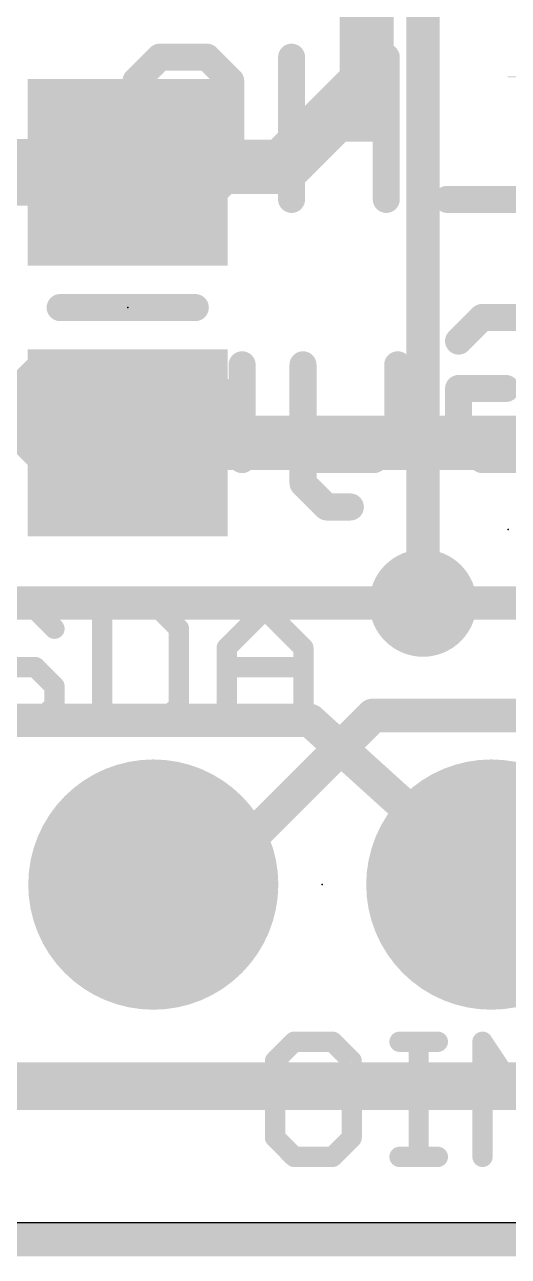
# Model space of a CAD drawing. Extents: x -19.1 to 19.1, y -11.7 to 11.4.
# Drawn here: x -2.24 to 1.4, y -11.68 to -2.43 of the extents above; entities that cross this region are included whole.
import ezdxf

# ---------------------------------------------------------------- set-up
doc = ezdxf.new("R2010")
doc.units = 0
for name, color, linetype in [('1', 12, 'CONTINUOUS'), ('16', 132, 'CONTINUOUS'), ('17', 110, 'CONTINUOUS'), ('18', 110, 'CONTINUOUS'), ('20', 53, 'CONTINUOUS'), ('21', 40, 'CONTINUOUS'), ('22', 6, 'CONTINUOUS'), ('23', 53, 'CONTINUOUS'), ('29', 253, 'CONTINUOUS')]:
    doc.layers.add(name, color=color, linetype=linetype)

# ---------------------------------------------------------------- blocks, each defined once
blk = doc.blocks.new('ROUNDP')
at = {"const_width": 0.5}
blk.add_lwpolyline([(0, -0.25, 1), (0, 0.25, 1), (0, -0.25)], format="xyb", dxfattribs=at)
blk = doc.blocks.new('RECT')
blk.add_solid([(-0.5, -0.5), (0.5, -0.5), (-0.5, 0.5), (0.5, 0.5)])
blk = doc.blocks.new('ROUNDV')
at = {"const_width": 0.5}
blk.add_lwpolyline([(0, -0.25, 1), (0, 0.25, 1), (0, -0.25)], format="xyb", dxfattribs=at)

msp = doc.modelspace()

# ---------------------------------------------------------------- linework, layer by layer
at = {"layer": '1'}
for points, const_width in [([(0.334, -0.557), (0.334, -2.866)], 0.4064), ([(0.334, -2.866), (-0.3, -3.5)], 0.4064), ([(-3.462, -3.541), (-2.462, -3.541)], 0.5), ([(-2.462, -3.541), (-1.462, -3.541)], 0.5), ([(-1.421, -3.5), (-1.462, -3.541)], 0.4064), ([(-0.3, -3.5), (-1.421, -3.5)], 0.4064), ([(-1.462, -5.573), (2.13, -5.573)], 0.4064), ([(-3.062, -6.776), (0.757, -6.776)], 0.25), ([(-0.889, -8.89), (0.381, -7.62)], 0.254), ([(0.381, -7.62), (1.651, -7.62)], 0.254), ([(-1.27, -8.89), (-0.889, -8.89)], 0.254), ([(-3.562, -10.349), (12.357, -10.349)], 0.25)]:
    msp.add_lwpolyline(points, dxfattribs=dict(at, const_width=const_width))
for points, const_width in [([(0.4058, -2.9378, 1), (0.2622, -2.7942)], 0.2032), ([(0.2324, -2.866, 1), (0.4356, -2.866)], 0.2032), ([(-2.462, -3.666, 1), (-2.462, -3.416)], 0.25), ([(-1.421, -3.3984, 1), (-1.421, -3.6016)], 0.2032), ([(-1.3492, -3.5718, 1), (-1.4928, -3.4282)], 0.2032), ([(-1.462, -3.666, 1), (-1.462, -3.416)], 0.25), ([(-0.3718, -3.4282, 1), (-0.2282, -3.5718)], 0.2032), ([(-0.3, -3.6016, 1), (-0.3, -3.3984)], 0.2032), ([(-1.5338, -3.4692, 1), (-1.3902, -3.6128)], 0.2032), ([(-1.462, -5.4714, 1), (-1.462, -5.6746)], 0.2032), ([(0.757, -6.8385, 1), (0.757, -6.7135)], 0.125), ([(0.381, -7.5565, 1), (0.381, -7.6835)], 0.127), ([(0.4259, -7.6649, 1), (0.3361, -7.5751)], 0.127), ([(-1.27, -8.8265, 1), (-1.27, -8.9535)], 0.127), ([(-0.9339, -8.8451, 1), (-0.8441, -8.9349)], 0.127), ([(-0.889, -8.9535, 1), (-0.889, -8.8265)], 0.127)]:
    msp.add_lwpolyline(points, format="xyb", dxfattribs=dict(at, const_width=const_width))
at = {"layer": '16', "const_width": 0.25}
for points in [[(0.757, -2.257), (0.757, -6.776)], [(0.757, -6.776), (3.057, -6.776)], [(-2.562, -7.657), (-0.092, -7.657)], [(-0.092, -7.657), (1.27, -8.89)], [(-4.662, -10.457), (2.448, -10.457)], [(13.538, -11.557), (-13.462, -11.557)]]:
    msp.add_lwpolyline(points, dxfattribs=at)
at = {"layer": '16', "const_width": 0.125}
for points in [[(0.757, -6.7135, 1), (0.757, -6.8385)], [(0.6945, -6.776, 1), (0.8195, -6.776)], [(-0.0501, -7.6107, 1), (-0.1339, -7.7033)], [(-0.092, -7.7195, 1), (-0.092, -7.5945)], [(1.2281, -8.9363, 1), (1.3119, -8.8437)]]:
    msp.add_lwpolyline(points, format="xyb", dxfattribs=at)
at = {"layer": '20'}
msp.add_line((16.51, -11.43), (-16.51, -11.43), dxfattribs=at)
at = {"layer": '21'}
for points, const_width in [([(-1.97, -4.557), (-0.954, -4.557)], 0.2032), ([(-2.1569, -6.8245), (-2.445, -6.8245)], 0.1524), ([(-2.0129, -6.9685), (-2.1569, -6.8245)], 0.1524), ([(-1.6536, -6.8245), (-1.6536, -7.6888)], 0.1524), ([(-1.2214, -6.8245), (-1.6536, -6.8245)], 0.1524), ([(-1.0773, -6.9685), (-1.2214, -6.8245)], 0.1524), ([(-0.718, -7.1126), (-0.4299, -6.8245)], 0.1524), ([(-0.4299, -6.8245), (-0.1418, -7.1126)], 0.1524), ([(-1.0773, -7.5447), (-1.0773, -6.9685)], 0.1524), ([(-0.718, -7.6888), (-0.718, -7.1126)], 0.1524), ([(-0.1418, -7.1126), (-0.1418, -7.6888)], 0.1524), ([(-2.445, -7.2566), (-2.1569, -7.2566)], 0.1524), ([(-2.1569, -7.2566), (-2.0129, -7.4007)], 0.1524), ([(-0.718, -7.2566), (-0.1418, -7.2566)], 0.1524), ([(-2.0129, -7.4007), (-2.0129, -7.5447)], 0.1524), ([(-2.0129, -7.5447), (-2.1569, -7.6888)], 0.1524), ([(-1.2214, -7.6888), (-1.0773, -7.5447)], 0.1524), ([(-2.1569, -7.6888), (-2.445, -7.6888)], 0.1524), ([(-1.6536, -7.6888), (-1.2214, -7.6888)], 0.1524), ([(-0.2109, -10.0705), (-0.3549, -10.2145)], 0.1524), ([(0.0772, -10.0705), (-0.2109, -10.0705)], 0.1524), ([(0.2213, -10.2145), (0.0772, -10.0705)], 0.1524), ([(0.5806, -10.0705), (0.8687, -10.0705)], 0.1524), ([(0.7247, -10.9348), (0.7247, -10.0705)], 0.1524), ([(1.2043, -10.9348), (1.2043, -10.0705)], 0.1524), ([(1.2043, -10.0705), (1.7805, -10.9348)], 0.1524), ([(-0.3549, -10.2145), (-0.3549, -10.7907)], 0.1524), ([(0.2213, -10.5026), (-0.0668, -10.5026)], 0.1524), ([(0.2213, -10.7907), (0.2213, -10.5026)], 0.1524), ([(-0.3549, -10.7907), (-0.2109, -10.9348)], 0.1524), ([(0.0772, -10.9348), (0.2213, -10.7907)], 0.1524), ([(-0.2109, -10.9348), (0.0772, -10.9348)], 0.1524), ([(0.5806, -10.9348), (0.8687, -10.9348)], 0.1524)]:
    msp.add_lwpolyline(points, dxfattribs=dict(at, const_width=const_width))
for points, const_width in [([(-1.97, -4.5062, 1), (-1.97, -4.6078)], 0.1016), ([(-0.954, -4.6078, 1), (-0.954, -4.5062)], 0.1016), ([(-2.13, -6.7975, 1), (-2.1839, -6.8514)], 0.0762), ([(-2.1569, -6.8626, 1), (-2.1569, -6.7864)], 0.0762), ([(-1.6155, -6.8245, 1), (-1.6917, -6.8245)], 0.0762), ([(-1.6536, -6.7864, 1), (-1.6536, -6.8626)], 0.0762), ([(-1.1944, -6.7975, 1), (-1.2483, -6.8514)], 0.0762), ([(-1.2214, -6.8626, 1), (-1.2214, -6.7864)], 0.0762), ([(-0.403, -6.7975, 1), (-0.4569, -6.8514)], 0.0762), ([(-0.403, -6.8514, 1), (-0.4569, -6.7975)], 0.0762), ([(-2.0398, -6.9955, 1), (-1.9859, -6.9416)], 0.0762), ([(-1.0392, -6.9685, 1), (-1.1154, -6.9685)], 0.0762), ([(-1.1043, -6.9955, 1), (-1.0504, -6.9416)], 0.0762), ([(-0.745, -7.0856, 1), (-0.6911, -7.1395)], 0.0762), ([(-0.6799, -7.1126, 1), (-0.7561, -7.1126)], 0.0762), ([(-0.1037, -7.1126, 1), (-0.1799, -7.1126)], 0.0762), ([(-0.1688, -7.1395, 1), (-0.1149, -7.0856)], 0.0762), ([(-2.13, -7.2297, 1), (-2.1839, -7.2836)], 0.0762), ([(-2.1569, -7.2947, 1), (-2.1569, -7.2185)], 0.0762), ([(-0.718, -7.2185, 1), (-0.718, -7.2947)], 0.0762), ([(-0.1418, -7.2947, 1), (-0.1418, -7.2185)], 0.0762), ([(-1.9748, -7.4007, 1), (-2.051, -7.4007)], 0.0762), ([(-2.0398, -7.4276, 1), (-1.9859, -7.3737)], 0.0762), ([(-1.9859, -7.5717, 1), (-2.0398, -7.5178)], 0.0762), ([(-1.0504, -7.5717, 1), (-1.1043, -7.5178)], 0.0762), ([(-2.051, -7.5447, 1), (-1.9748, -7.5447)], 0.0762), ([(-1.1154, -7.5447, 1), (-1.0392, -7.5447)], 0.0762), ([(-2.1839, -7.6619, 1), (-2.13, -7.7157)], 0.0762), ([(-2.1569, -7.7269, 1), (-2.1569, -7.6507)], 0.0762), ([(-1.6536, -7.6507, 1), (-1.6536, -7.7269)], 0.0762), ([(-1.6917, -7.6888, 1), (-1.6155, -7.6888)], 0.0762), ([(-1.2483, -7.6619, 1), (-1.1944, -7.7157)], 0.0762), ([(-1.2214, -7.7269, 1), (-1.2214, -7.6507)], 0.0762), ([(-0.7561, -7.6888, 1), (-0.6799, -7.6888)], 0.0762), ([(-0.1799, -7.6888, 1), (-0.1037, -7.6888)], 0.0762), ([(-0.2109, -10.0324, 1), (-0.2109, -10.1086)], 0.0762), ([(-0.1839, -10.0974, 1), (-0.2378, -10.0435)], 0.0762), ([(0.1042, -10.0435, 1), (0.0503, -10.0974)], 0.0762), ([(0.0772, -10.1086, 1), (0.0772, -10.0324)], 0.0762), ([(0.5806, -10.0324, 1), (0.5806, -10.1086)], 0.0762), ([(0.7628, -10.0705, 1), (0.6866, -10.0705)], 0.0762), ([(0.8687, -10.1086, 1), (0.8687, -10.0324)], 0.0762), ([(1.236, -10.0493, 1), (1.1726, -10.0916)], 0.0762), ([(1.2424, -10.0705, 1), (1.1662, -10.0705)], 0.0762), ([(-0.3819, -10.1876, 1), (-0.328, -10.2415)], 0.0762), ([(-0.3168, -10.2145, 1), (-0.393, -10.2145)], 0.0762), ([(0.1944, -10.2415, 1), (0.2482, -10.1876)], 0.0762), ([(-0.0668, -10.4645, 1), (-0.0668, -10.5407)], 0.0762), ([(0.2594, -10.5026, 1), (0.1832, -10.5026)], 0.0762), ([(0.2213, -10.5407, 1), (0.2213, -10.4645)], 0.0762), ([(-0.328, -10.7638, 1), (-0.3819, -10.8177)], 0.0762), ([(0.2482, -10.8177, 1), (0.1944, -10.7638)], 0.0762), ([(-0.393, -10.7907, 1), (-0.3168, -10.7907)], 0.0762), ([(0.1832, -10.7907, 1), (0.2594, -10.7907)], 0.0762), ([(-0.2109, -10.8967, 1), (-0.2109, -10.9729)], 0.0762), ([(-0.2378, -10.9617, 1), (-0.1839, -10.9079)], 0.0762), ([(0.0503, -10.9079, 1), (0.1042, -10.9617)], 0.0762), ([(0.0772, -10.9729, 1), (0.0772, -10.8967)], 0.0762), ([(0.5806, -10.8967, 1), (0.5806, -10.9729)], 0.0762), ([(0.6866, -10.9348, 1), (0.7628, -10.9348)], 0.0762), ([(0.8687, -10.9729, 1), (0.8687, -10.8967)], 0.0762), ([(1.1662, -10.9348, 1), (1.2424, -10.9348)], 0.0762)]:
    msp.add_lwpolyline(points, format="xyb", dxfattribs=dict(at, const_width=const_width))
at = {"layer": '22', "const_width": 0.2032}
for points in [[(-1.4, -2.8546), (-1.222, -2.6767)], [(-1.222, -2.6767), (-0.8661, -2.6767)], [(-0.8661, -2.6767), (-0.6882, -2.8546)], [(-0.2306, -2.6767), (-0.2306, -3.7444)], [(0.4812, -3.7444), (0.4812, -2.6767)], [(-0.6882, -2.8546), (-0.6882, -3.5665)], [(0.4812, -3.2105), (-0.2306, -3.2105)], [(-1.222, -3.7444), (-1.4, -3.5665)], [(-0.6882, -3.5665), (-0.8661, -3.7444)], [(-0.8661, -3.7444), (-1.222, -3.7444)], [(1.6506, -3.7444), (0.9388, -3.7444)], [(1.0246, -4.8086), (1.2025, -4.6307)], [(1.2025, -4.6307), (1.5585, -4.6307)], [(-2.2887, -5.1645), (-2.1107, -4.9866)], [(-2.1107, -4.9866), (-1.7548, -4.9866)], [(-1.7548, -4.9866), (-1.5769, -5.1645)], [(-0.9583, -4.9866), (-1.1362, -4.9866)], [(-0.6024, -5.3425), (-0.9583, -4.9866)], [(-0.6024, -5.6984), (-0.6024, -4.9866)], [(-0.1448, -4.9866), (-0.1448, -5.8764)], [(0.567, -4.9866), (0.567, -5.5205)], [(-2.2887, -5.5205), (-2.2887, -5.1645)], [(-1.5769, -5.1645), (-1.5769, -5.5205)], [(1.0246, -5.5205), (1.0246, -5.1645)], [(1.0246, -5.1645), (1.3805, -5.1645)], [(-2.1107, -5.6984), (-2.2887, -5.5205)], [(-1.5769, -5.5205), (-1.7548, -5.6984)], [(0.567, -5.5205), (0.3891, -5.6984)], [(1.2025, -5.6984), (1.0246, -5.5205)], [(-1.7548, -5.6984), (-2.1107, -5.6984)], [(0.3891, -5.6984), (-0.1448, -5.6984)], [(1.5585, -5.6984), (1.2025, -5.6984)], [(-0.1448, -5.8764), (0.0331, -6.0543)], [(0.0331, -6.0543), (0.2111, -6.0543)]]:
    msp.add_lwpolyline(points, dxfattribs=at)
at = {"layer": '22', "const_width": 0.1016}
for points in [[(-1.222, -2.6259, 1), (-1.222, -2.7275)], [(-1.1861, -2.7126, 1), (-1.2579, -2.6408)], [(-0.8302, -2.6408, 1), (-0.902, -2.7126)], [(-0.8661, -2.7275, 1), (-0.8661, -2.6259)], [(-0.1798, -2.6767, 1), (-0.2814, -2.6767)], [(0.532, -2.6767, 1), (0.4304, -2.6767)], [(-1.4359, -2.8187, 1), (-1.3641, -2.8906)], [(-0.6374, -2.8546, 1), (-0.739, -2.8546)], [(-0.7241, -2.8906, 1), (-0.6523, -2.8187)], [(-0.2306, -3.1597, 1), (-0.2306, -3.2613)], [(0.4812, -3.2613, 1), (0.4812, -3.1597)], [(-1.3641, -3.5305, 1), (-1.4359, -3.6024)], [(-0.6523, -3.6024, 1), (-0.7241, -3.5305)], [(-0.739, -3.5665, 1), (-0.6374, -3.5665)], [(-1.222, -3.6936, 1), (-1.222, -3.7952)], [(-1.2579, -3.7803, 1), (-1.1861, -3.7085)], [(-0.902, -3.7085, 1), (-0.8302, -3.7803)], [(-0.8661, -3.7952, 1), (-0.8661, -3.6936)], [(-0.2814, -3.7444, 1), (-0.1798, -3.7444)], [(0.4304, -3.7444, 1), (0.532, -3.7444)], [(0.9388, -3.6936, 1), (0.9388, -3.7952)], [(1.2025, -4.5799, 1), (1.2025, -4.6815)], [(1.2385, -4.6666, 1), (1.1666, -4.5948)], [(0.9887, -4.7727, 1), (1.0605, -4.8446)], [(-2.1107, -4.9358, 1), (-2.1107, -5.0374)], [(-2.0748, -5.0225, 1), (-2.1467, -4.9507)], [(-1.7189, -4.9507, 1), (-1.7908, -5.0225)], [(-1.7548, -5.0374, 1), (-1.7548, -4.9358)], [(-1.1362, -4.9358, 1), (-1.1362, -5.0374)], [(-0.9224, -4.9507, 1), (-0.9942, -5.0225)], [(-0.9583, -5.0374, 1), (-0.9583, -4.9358)], [(-0.5516, -4.9866, 1), (-0.6532, -4.9866)], [(-0.094, -4.9866, 1), (-0.1956, -4.9866)], [(0.6178, -4.9866, 1), (0.5162, -4.9866)], [(-2.2379, -5.1645, 1), (-2.3395, -5.1645)], [(-2.3246, -5.1286, 1), (-2.2528, -5.2005)], [(-1.5261, -5.1645, 1), (-1.6277, -5.1645)], [(-1.6128, -5.2005, 1), (-1.541, -5.1286)], [(1.0754, -5.1645, 1), (0.9738, -5.1645)], [(1.0246, -5.1137, 1), (1.0246, -5.2153)], [(1.3805, -5.2153, 1), (1.3805, -5.1137)], [(-0.6383, -5.3784, 1), (-0.5665, -5.3066)], [(-2.2528, -5.4845, 1), (-2.3246, -5.5564)], [(-1.541, -5.5564, 1), (-1.6128, -5.4845)], [(0.6029, -5.5564, 1), (0.5311, -5.4845)], [(1.0605, -5.4845, 1), (0.9887, -5.5564)], [(-2.3395, -5.5205, 1), (-2.2379, -5.5205)], [(-1.6277, -5.5205, 1), (-1.5261, -5.5205)], [(0.5162, -5.5205, 1), (0.6178, -5.5205)], [(0.9738, -5.5205, 1), (1.0754, -5.5205)], [(-2.1107, -5.6476, 1), (-2.1107, -5.7492)], [(-2.1467, -5.7343, 1), (-2.0748, -5.6625)], [(-1.7908, -5.6625, 1), (-1.7189, -5.7343)], [(-1.7548, -5.7492, 1), (-1.7548, -5.6476)], [(-0.1448, -5.6476, 1), (-0.1448, -5.7492)], [(0.3531, -5.6625, 1), (0.425, -5.7343)], [(0.3891, -5.7492, 1), (0.3891, -5.6476)], [(1.2025, -5.6476, 1), (1.2025, -5.7492)], [(1.1666, -5.7343, 1), (1.2385, -5.6625)], [(-0.6532, -5.6984, 1), (-0.5516, -5.6984)], [(-0.1089, -5.8404, 1), (-0.1807, -5.9123)], [(-0.1956, -5.8764, 1), (-0.094, -5.8764)], [(0.0331, -6.0035, 1), (0.0331, -6.1051)], [(-0.0028, -6.0902, 1), (0.0691, -6.0184)], [(0.2111, -6.1051, 1), (0.2111, -6.0035)]]:
    msp.add_lwpolyline(points, format="xyb", dxfattribs=at)
at = {"layer": '23'}
for p in [(-1.462, -4.557), (1.397, -6.223), (0, -8.89)]:
    msp.add_point(p, dxfattribs=at)

# ---------------------------------------------------------------- block references
at = {"layer": '1', "xscale": 1.2, "yscale": 1.3, "rotation": 90}
for p in [(-1.462, -3.541), (-1.462, -5.573)]:
    msp.add_blockref('RECT', p, dxfattribs=at)
at = {"layer": '17', "xscale": 1.6764, "yscale": 1.6764, "rotation": 90}
for p in [(-1.27, -8.89), (-1.27, -8.89), (1.27, -8.89), (1.27, -8.89)]:
    msp.add_blockref('ROUNDP', p, dxfattribs=at)
at = {"layer": '18', "xscale": 0.8064, "yscale": 0.8064}
msp.add_blockref('ROUNDV', (0.757, -6.776), dxfattribs=at)
msp.add_blockref('ROUNDV', (0.757, -6.776), dxfattribs=at)
at = {"layer": '21', "xscale": 1.684, "yscale": 0.0076}
msp.add_blockref('RECT', (2.2352, -2.8245), dxfattribs=at)
at = {"layer": '29', "rotation": 90}
for name, p, xscale, yscale in [('RECT', (-1.462, -3.541), 1.4032, 1.5032), ('RECT', (-1.462, -5.573), 1.4032, 1.5032), ('ROUNDP', (-1.27, -8.89), 1.8796, 1.8796), ('ROUNDP', (1.27, -8.89), 1.8796, 1.8796)]:
    msp.add_blockref(name, p, dxfattribs=dict(at, xscale=xscale, yscale=yscale))

doc.saveas('drawing.dxf')
